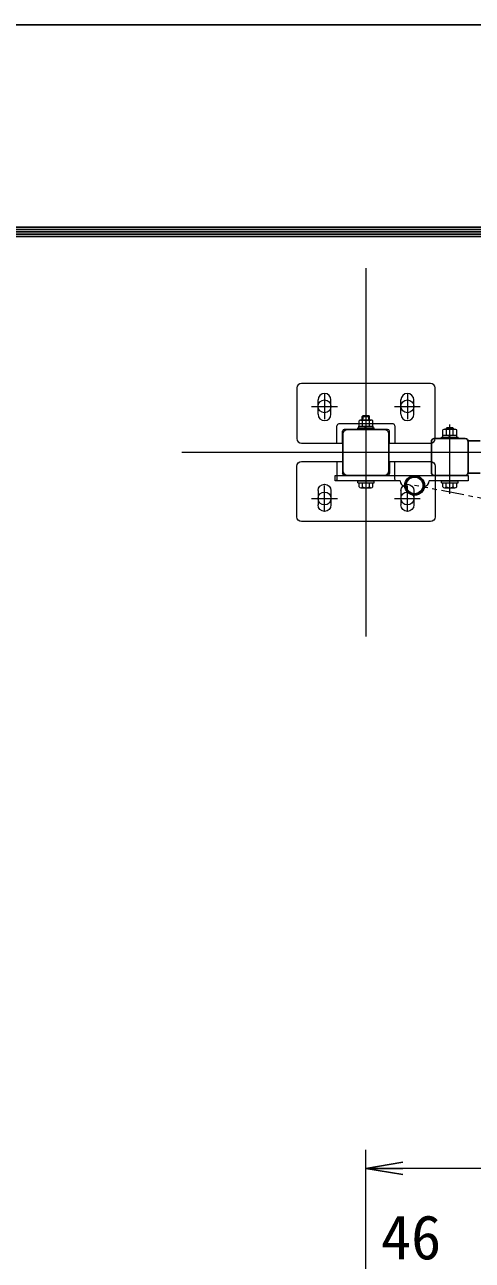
# Model space of a CAD drawing. Units: millimetres, scale not verified. Extents: x -6052 to 2348, y -2970 to 2970.
# Drawn here: x -3137 to -2651, y 1628 to 2970 of the extents above; entities that cross this region are included whole.
import ezdxf
from ezdxf.enums import TextEntityAlignment as Align

# ---------------------------------------------------------------- set-up
doc = ezdxf.new("R2010")
doc.units = ezdxf.units.MM
doc.header["$LTSCALE"] = 20
doc.linetypes.add('USER1', pattern=[50.8, 31.75, -6.35, 6.35, -6.35])
doc.linetypes.add('USER2', pattern=[2.5, 1.25, -0.25, 0.25, -0.25, 0.25, -0.25])
for name, color, linetype, lineweight in [('0-3_D-STR1', 1, 'Continuous', 25), ('0-4_D-BMK', 2, 'USER1', 13), ('0-5_D-STR-DIM', 7, 'Continuous', 13), ('0-6_0', 7, 'Continuous', 25), ('0-7_D-STR3', 3, 'Continuous', 13), ('0-9_D-TTL', 7, 'Continuous', 25)]:
    doc.layers.add(name, color=color, linetype=linetype, lineweight=lineweight)
doc.styles.add('ＭＳ ゴシック', font='')
doc.styles.get('ＭＳ ゴシック').set_extended_font_data('MS Gothic')

# ---------------------------------------------------------------- blocks, each defined once
blk = doc.blocks.new('_Open')
at = {"layer": '0-6_0'}
blk.add_line((-20, 3.33), (0, 0), dxfattribs=at)
blk.add_lwpolyline([(-20, -3.33), (0, 0), (-20, 0)], dxfattribs=at)
blk = doc.blocks.new('ベースプレート部品\u3000平面図')
at = {"layer": '0-7_D-STR3'}
for p, q in [((-16076.5, 106818.2), (-16076.5, 105718.2)), ((-13176.5, 106918.2), (-15976.5, 106918.2)), ((-13076.5, 105718.2), (-13076.5, 106818.2)), ((-15616.5, 106248.2), (-15616.5, 106558.2)), ((-15336.5, 106248.2), (-15336.5, 106558.2)), ((-13816.5, 106248.2), (-13816.5, 106558.2)), ((-13536.5, 106248.2), (-13536.5, 106558.2)), ((-15206.5, 105618.2), (-15206.5, 105998.2)), ((-13986.5, 106038.2), (-15166.5, 106038.2)), ((-13946.5, 105998.2), (-13946.5, 105618.2)), ((-15086.5, 105618.2), (-15086.5, 105878.2)), ((-14106.5, 105918.2), (-15046.5, 105918.2)), ((-14066.5, 105618.2), (-14066.5, 105878.2)), ((-15976.5, 105618.2), (-15084.8, 105618.2)), ((-14064.8, 105618.2), (-13176.5, 105618.2))]:
    blk.add_line(p, q, dxfattribs=at)
for centre, radius, start, end in [((-15976.5, 106818.2), 100, 90, 180), ((-13176.5, 106818.2), 100, 0, 90), ((-15476.5, 106558.2), 140, 0, 180), ((-13676.5, 106558.2), 140, 0, 180), ((-15476.5, 106248.2), 140, 180, 0), ((-15166.5, 105998.2), 40, 90, 180), ((-13986.5, 105998.2), 40, 0, 90), ((-13676.5, 106248.2), 140, 180, 0), ((-15976.5, 105718.2), 100, 180, 270), ((-15046.5, 105878.2), 40, 90, 180), ((-14106.5, 105878.2), 40, 0, 90), ((-13176.5, 105718.2), 100, 270, 0)]:
    blk.add_arc(centre, radius, start, end, dxfattribs=at)

msp = doc.modelspace()

# ---------------------------------------------------------------- linework, layer by layer
at = {"layer": '0-3_D-STR1'}
for p, q in [((-2791.76, 2485.71), (-2791.76, 2525.51)), ((-2786.66, 2530.61), (-2746.86, 2530.61)), ((-2741.76, 2485.71), (-2741.76, 2525.51)), ((-2695.76, 2518.11), (-2695.76, 2483.81)), ((-2658.96, 2520.61), (-2692.56, 2520.61)), ((-2642.76, 2518.04), (-2655.76, 2518.04)), ((-2655.76, 2483.81), (-2655.76, 2517.36)), ((-2642.76, 2483.14), (-2655.76, 2483.14)), ((-2786.66, 2480.61), (-2746.86, 2480.61)), ((-2658.96, 2480.61), (-2692.56, 2480.61))]:
    msp.add_line(p, q, dxfattribs=at)
for centre, radius, start, end in [((-2786.66, 2525.51), 5.1, 90.00031, 179.99984), ((-2746.86, 2525.51), 5.1, 0, 90.00028), ((-2692.56, 2517.41), 3.2, 89.99997, 180.0007), ((-2658.96, 2517.41), 3.2, 0.00001, 89.99999), ((-2786.66, 2485.71), 5.1, 179.99985, 269.9997), ((-2746.86, 2485.71), 5.1, 269.99973, 0), ((-2692.56, 2483.81), 3.2, 180.00084, 270), ((-2658.96, 2483.81), 3.2, 269.99997, 0.00072)]:
    msp.add_arc(centre, radius, start, end, dxfattribs=at)
at = {"layer": '0-4_D-BMK'}
for p, q in [((-2766.76, 2705.61), (-2766.76, 2305.61)), ((-2811.75, 2569.61), (-2811.75, 2541.61)), ((-2721.75, 2569.61), (-2721.75, 2541.61)), ((-2825.75, 2555.61), (-2797.75, 2555.61)), ((-2735.75, 2555.61), (-2707.75, 2555.61)), ((-2675.76, 2460.8), (-2675.76, 2535.79)), ((-2566.76, 2505.61), (-2966.76, 2505.61)), ((-2811.75, 2441.61), (-2811.75, 2469.61)), ((-2721.75, 2441.61), (-2721.75, 2469.61)), ((-2825.75, 2455.61), (-2797.75, 2455.61)), ((-2735.75, 2455.61), (-2707.75, 2455.61))]:
    msp.add_line(p, q, dxfattribs=at)
at = {"layer": '0-4_D-BMK', "linetype": 'USER2'}
msp.add_line((-1777.01, 2287.26), (-2713.96, 2469.81), dxfattribs=at)
at = {"layer": '0-5_D-STR-DIM'}
for p, q in [((-2766.75, 1444.07), (-2766.75, 1748.23)), ((-806.75, 1728.23), (-2726.75, 1728.23))]:
    msp.add_line(p, q, dxfattribs=at)
at = {"layer": '0-7_D-STR3'}
for p, q in [((-2774.26, 2534.21), (-2774.26, 2540.01)), ((-2772.54, 2540.71), (-2760.99, 2540.71)), ((-2770.76, 2544.61), (-2769.76, 2545.61)), ((-2770.76, 2540.71), (-2770.76, 2544.61)), ((-2770.51, 2534.21), (-2770.51, 2540.01)), ((-2763.76, 2540.71), (-2763.76, 2545.61)), ((-2763.01, 2534.21), (-2763.01, 2540.01)), ((-2762.76, 2540.71), (-2762.76, 2544.61)), ((-2759.26, 2534.21), (-2759.26, 2540.01)), ((-2775.76, 2530.61), (-2775.76, 2532.21)), ((-2775.76, 2532.21), (-2757.76, 2532.21)), ((-2757.76, 2530.61), (-2775.76, 2530.61)), ((-2774.46, 2532.21), (-2759.06, 2532.21)), ((-2774.26, 2534.21), (-2759.26, 2534.21)), ((-2767.83, 2532.21), (-2766.67, 2534.21)), ((-2767.13, 2532.21), (-2765.98, 2534.21)), ((-2759.06, 2532.21), (-2759.06, 2534.21)), ((-2757.76, 2530.61), (-2757.76, 2532.21)), ((-2684.76, 2520.61), (-2684.76, 2522.21)), ((-2684.76, 2522.21), (-2666.76, 2522.21)), ((-2683.46, 2522.21), (-2668.06, 2522.21)), ((-2683.26, 2524.21), (-2683.26, 2530.01)), ((-2683.26, 2524.21), (-2668.26, 2524.21)), ((-2681.54, 2530.71), (-2669.99, 2530.71)), ((-2679.76, 2531.61), (-2678.76, 2532.61)), ((-2679.76, 2530.71), (-2679.76, 2531.61)), ((-2679.51, 2524.21), (-2679.51, 2530.01)), ((-2676.83, 2522.21), (-2675.67, 2524.21)), ((-2676.13, 2522.21), (-2674.98, 2524.21)), ((-2672.76, 2530.71), (-2672.76, 2532.61)), ((-2672.01, 2524.21), (-2672.01, 2530.01)), ((-2671.76, 2530.71), (-2671.76, 2531.61)), ((-2668.26, 2524.21), (-2668.26, 2530.01)), ((-2668.06, 2522.21), (-2668.06, 2524.21)), ((-2666.76, 2520.61), (-2666.76, 2522.21)), ((-2666.76, 2520.61), (-2684.76, 2520.61)), ((-2800.16, 2480.61), (-2655.76, 2480.61)), ((-2775.76, 2474.61), (-2757.76, 2474.61)), ((-2775.76, 2472.61), (-2775.76, 2474.61)), ((-2775.76, 2472.61), (-2757.76, 2472.61)), ((-2774.26, 2468.19), (-2774.26, 2472.61)), ((-2774.26, 2472.61), (-2759.26, 2472.61)), ((-2770.52, 2468.19), (-2770.52, 2472.61)), ((-2763, 2468.19), (-2763, 2472.61)), ((-2759.26, 2468.19), (-2759.26, 2472.61)), ((-2757.76, 2472.61), (-2757.76, 2474.61)), ((-2684.76, 2474.61), (-2666.76, 2474.61)), ((-2684.76, 2472.61), (-2684.76, 2474.61)), ((-2684.76, 2472.61), (-2666.76, 2472.61)), ((-2683.26, 2468.19), (-2683.26, 2472.61)), ((-2683.26, 2472.61), (-2668.26, 2472.61)), ((-2679.52, 2468.19), (-2679.52, 2472.61)), ((-2672, 2468.19), (-2672, 2472.61)), ((-2668.26, 2468.19), (-2668.26, 2472.61)), ((-2666.76, 2472.61), (-2666.76, 2474.61)), ((-2772.39, 2467.11), (-2761.13, 2467.11)), ((-2681.39, 2467.11), (-2670.13, 2467.11))]:
    msp.add_line(p, q, dxfattribs=at)
for points in [[(-2770.76, 2544.61), (-2762.76, 2544.61), (-2763.76, 2545.61)], [(-2769.76, 2540.71), (-2769.76, 2545.61), (-2763.76, 2545.61)], [(-2774.46, 2532.21), (-2774.46, 2534.21), (-2759.06, 2534.21)], [(-2683.46, 2522.21), (-2683.46, 2524.21), (-2668.06, 2524.21)], [(-2679.76, 2531.61), (-2671.76, 2531.61), (-2672.76, 2532.61)], [(-2678.76, 2530.71), (-2678.76, 2532.61), (-2672.76, 2532.61)], [(-2729.63, 2474.61), (-2800.16, 2474.61), (-2800.16, 2480.61)], [(-2655.76, 2480.61), (-2655.76, 2474.61), (-2698.28, 2474.61)]]:
    msp.add_lwpolyline(points, dxfattribs=at)
for centre, radius in [((-2811.75, 2555.61), 7), ((-2721.75, 2555.61), 7), ((-2713.96, 2469.81), 10.8), ((-2713.96, 2469.81), 10), ((-2713.96, 2469.81), 9), ((-2811.75, 2455.61), 7), ((-2721.75, 2455.61), 7)]:
    msp.add_circle(centre, radius, dxfattribs=at)
for centre, radius, start, end in [((-2772.38, 2537.87), 2.85, 48.83491, 131.16509), ((-2766.76, 2530.32), 10.39, 68.85295, 111.14705), ((-2761.13, 2537.86), 2.85, 48.86505, 131.13495), ((-2681.38, 2527.87), 2.85, 48.83491, 131.16509), ((-2675.76, 2520.32), 10.39, 68.85295, 111.14705), ((-2670.13, 2527.86), 2.85, 48.86505, 131.13495), ((-2723.63, 2474.61), 6, 180, 259.73982), ((-2704.28, 2474.61), 6, 280.26018, 0), ((-2772.39, 2469.27), 2.16, 210, 330), ((-2766.76, 2474.19), 7.08, 237.93138, 302.06862), ((-2761.13, 2469.27), 2.16, 210, 330), ((-2681.39, 2469.27), 2.16, 210, 330), ((-2675.76, 2474.19), 7.08, 237.93138, 302.06862), ((-2670.13, 2469.27), 2.16, 210, 330)]:
    msp.add_arc(centre, radius, start, end, dxfattribs=at)
at = {"layer": '0-9_D-TTL', "color": 2}
msp.add_lwpolyline([(-6052.49, 2970), (2347.51, 2970), (2347.51, -2970), (-6052.49, -2970)], close=True, dxfattribs=at)
at = {"layer": '0-9_D-TTL'}
for points in [[(-5782.49, 2750), (2077.51, 2750), (2077.51, -2750), (-5782.49, -2750)], [(-5779.99, 2747.5), (2075.01, 2747.5), (2075.01, -2747.5), (-5779.99, -2747.5)], [(-5777.49, 2745), (2072.51, 2745), (2072.51, -2745), (-5777.49, -2745)], [(-5774.99, 2742.5), (2070.01, 2742.5), (2070.01, -2742.5), (-5774.99, -2742.5)], [(-5772.49, 2740), (2067.51, 2740), (2067.51, -2740), (-5772.49, -2740)]]:
    msp.add_lwpolyline(points, close=True, dxfattribs=at)

# ---------------------------------------------------------------- block references
at = {"layer": '0-5_D-STR-DIM', "xscale": 2, "yscale": 2, "rotation": 180}
msp.add_blockref('_Open', (-2766.75, 1728.23), dxfattribs=at)
at = {"layer": '0-7_D-STR3', "xscale": 0.05, "yscale": 0.05}
msp.add_blockref('ベースプレート部品\u3000平面図', (-2037.93, -2765.3), dxfattribs=at)
at = {"layer": '0-7_D-STR3', "xscale": -0.05, "yscale": 0.05, "rotation": 180}
msp.add_blockref('ベースプレート部品\u3000平面図', (-2037.93, 7776.52), dxfattribs=at)

# ---------------------------------------------------------------- texts
at = {"layer": '0-5_D-STR-DIM', "style": 'ＭＳ ゴシック'}
msp.add_text('46', height=48.09, dxfattribs=at).set_placement((-2750.48, 1614.98), align=Align.BOTTOM_LEFT)

doc.saveas('drawing.dxf')
